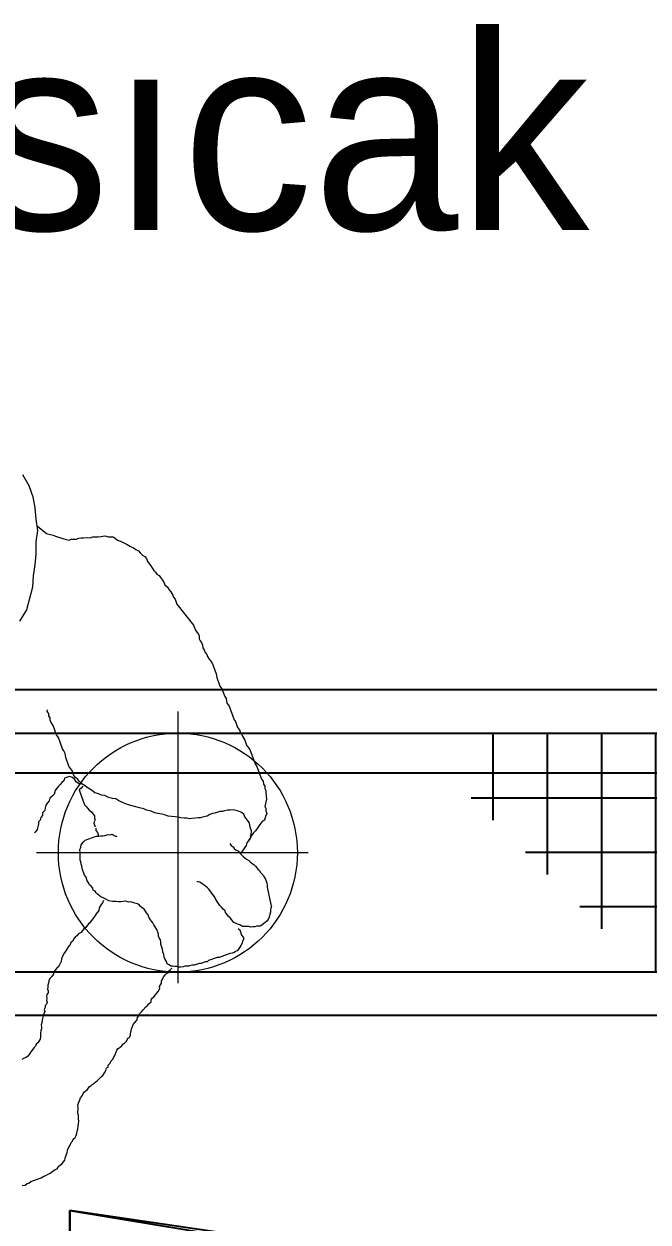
# Model space of a CAD drawing. Header units: centimetres. Extents: x 112015 to 133851, y 84304 to 98493.
# Drawn here: x 116431.8 to 116489.2, y 89193.5 to 89303.8 of the extents above; entities that cross this region are included whole.
import ezdxf
from ezdxf.enums import TextEntityAlignment as Align

# ---------------------------------------------------------------- set-up
doc = ezdxf.new("R2010")
doc.units = ezdxf.units.CM
doc.header["$LTSCALE"] = 100
doc.header["$MEASUREMENT"] = 0
doc.linetypes.add('DASHED2', pattern=[0.375, 0.25, -0.125])
doc.layers.get('0').update_dxf_attribs({"linetype": 'CONTINUOUS'})
for name, color, linetype, lineweight in [('BİMS', 1, 'CONTINUOUS', 25), ('ekp-insan', 251, 'CONTINUOUS', 15), ('NO', 7, 'CONTINUOUS', 30), ('yerizg-a', 7, 'CONTINUOUS', 15), ('yerizg-b', 7, 'CONTINUOUS', 9)]:
    doc.layers.add(name, color=color, linetype=linetype, lineweight=lineweight)
for name, color, linetype in [('BL-A', 1, 'CONTINUOUS'), ('SOĞUK ODA PANELİ', 4, 'CONTINUOUS'), ('sıhhi tesisat', 162, 'CONTINUOUS')]:
    doc.layers.add(name, color=color, linetype=linetype)
doc.styles.add('romans', font='romans.shx', dxfattribs={"width": 0.8})
doc.styles.add('TAKSİM', font='GOTHIC.TTF', dxfattribs={"height": 20})

# ---------------------------------------------------------------- blocks, each defined once
blk = doc.blocks.new('Y-SIFON')
at = {"layer": 'yerizg-a', "color": 0, "linetype": 'Continuous'}
blk.add_circle((0, 0), 11, dxfattribs=at)
at = {"layer": 'yerizg-b', "color": 0, "linetype": 'DASHED2'}
for points in [[(0, 13), (0, -13)], [(-13, 0), (13, 0)]]:
    blk.add_lwpolyline(points, dxfattribs=at)
blk = doc.blocks.new('120')
at = {"layer": 'sıhhi tesisat'}
for p, q in [((16088.22, 16465.14), (16088.22, 16435.14)), ((16093.22, 16465.14), (16093.22, 16442.14)), ((16098.22, 16465.14), (16098.22, 16447.14)), ((16082.22, 16459.14), (16104.22, 16459.14)), ((16104.22, 16454.14), (16082.22, 16454.14)), ((16082.22, 16449.14), (16100.22, 16449.14)), ((16082.22, 16444.14), (16095.22, 16444.14)), ((16082.22, 16439.14), (16090.22, 16439.14)), ((16098.22, 16353.14), (16098.22, 16381.14)), ((16104.22, 16379.14), (16096.22, 16379.14)), ((16093.22, 16353.14), (16093.22, 16376.14)), ((16104.22, 16374.14), (16091.22, 16374.14)), ((16088.22, 16353.14), (16088.22, 16371.14)), ((16104.22, 16369.14), (16086.22, 16369.14)), ((16082.22, 16364.14), (16104.22, 16364.14)), ((16104.22, 16359.14), (16082.22, 16359.14))]:
    blk.add_line(p, q, dxfattribs=at)
for points in [[(16108.22, 16469.14), (16108.22, 16349.14), (16078.22, 16349.14), (16078.22, 16469.14)], [(16104.22, 16465.14), (16104.22, 16353.14), (16082.22, 16353.14), (16082.22, 16465.14)]]:
    blk.add_lwpolyline(points, close=True, dxfattribs=at)
at = {"layer": 'sıhhi tesisat', "rotation": 270}
blk.add_blockref('Y-SIFON', (16093.22, 16408.14), dxfattribs=at)
at = {"layer": 'sıhhi tesisat', "style": 'romans', "width": 0.8}
blk.add_attdef('YRNO', text='', height=10, rotation=270, dxfattribs=at).set_placement((16068.22, 16366.14), align=Align.MIDDLE)
blk = doc.blocks.new('İNSAN-1')
for p, q in [((-13.81, 26.48), (-14.38, 25.47)), ((-14.38, 25.47), (-14.75, 24.41)), ((-14.75, 24.41), (-14.95, 23.4)), ((-14.95, 23.4), (-15.03, 22.38)), ((-15.03, 22.38), (-15.19, 21.32)), ((-16.74, 20.82), (-16.02, 21.03)), ((-16.02, 21.03), (-15.17, 21.69)), ((-15.19, 21.32), (-15.03, 20.27)), ((-23.75, 19.85), (-24.02, 19.72)), ((-23.45, 20.04), (-23.75, 19.85)), ((-23.19, 20.16), (-23.45, 20.04)), ((-22.83, 20.33), (-23.19, 20.16)), ((-22.56, 20.45), (-22.83, 20.33)), ((-22.35, 20.6), (-22.56, 20.45)), ((-22.15, 20.75), (-22.35, 20.6)), ((-21.93, 20.74), (-22.15, 20.75)), ((-21.71, 20.74), (-21.93, 20.74)), ((-21.37, 20.84), (-21.71, 20.74)), ((-21.02, 20.78), (-21.37, 20.84)), ((-20.73, 20.75), (-21.02, 20.78)), ((-20.51, 20.74), (-20.73, 20.75)), ((-20.29, 20.74), (-20.51, 20.74)), ((-20.03, 20.64), (-20.29, 20.74)), ((-19.72, 20.67), (-20.03, 20.64)), ((-19.43, 20.64), (-19.72, 20.67)), ((-19.21, 20.64), (-19.43, 20.64)), ((-18.99, 20.63), (-19.21, 20.64)), ((-18.73, 20.53), (-18.99, 20.63)), ((-18.51, 20.53), (-18.73, 20.53)), ((-18.28, 20.52), (-18.51, 20.53)), ((-18.09, 20.45), (-18.28, 20.52)), ((-17.84, 20.51), (-18.09, 20.45)), ((-17.6, 20.56), (-17.84, 20.51)), ((-16.75, 20.82), (-17.6, 20.56)), ((-15.03, 20.27), (-15.03, 19.17)), ((-25.06, 18.92), (-25.2, 18.74)), ((-24.86, 19.06), (-25.06, 18.92)), ((-24.63, 19.28), (-24.86, 19.06)), ((-24.49, 19.45), (-24.63, 19.28)), ((-24.22, 19.58), (-24.49, 19.45)), ((-24.02, 19.72), (-24.22, 19.58)), ((-15.03, 19.17), (-14.95, 18.16)), ((-25.9, 17.66), (-26.03, 17.49)), ((-25.76, 17.83), (-25.9, 17.66)), ((-25.6, 18.07), (-25.76, 17.83)), ((-25.43, 18.31), (-25.6, 18.07)), ((-25.3, 18.48), (-25.43, 18.31)), ((-25.2, 18.74), (-25.3, 18.48)), ((-14.95, 18.16), (-14.79, 17.14)), ((-26.68, 16.75), (-26.84, 16.52)), ((-26.51, 16.99), (-26.68, 16.75)), ((-26.38, 17.17), (-26.51, 16.99)), ((-26.17, 17.31), (-26.38, 17.17)), ((-26.03, 17.49), (-26.17, 17.31)), ((-14.79, 17.14), (-14.71, 16.12)), ((-27.44, 15.69), (-27.63, 15.39)), ((-27.3, 15.87), (-27.44, 15.69)), ((-27.14, 16.11), (-27.3, 15.87)), ((-26.91, 16.32), (-27.14, 16.11)), ((-26.84, 16.52), (-26.91, 16.32)), ((-14.71, 16.12), (-14.46, 15.07)), ((-28.01, 14.56), (-29.55, 12.6)), ((-27.84, 15.02), (-28.01, 14.56)), ((-27.7, 15.19), (-27.84, 15.02)), ((-27.63, 15.39), (-27.7, 15.19)), ((-14.46, 15.07), (-14.18, 14.01)), ((-14.18, 14.01), (-13.53, 12.99)), ((-29.72, 12.14), (-29.86, 11.97)), ((-29.55, 12.6), (-29.72, 12.14)), ((-30.15, 11.18), (-30.28, 11.01)), ((-30.07, 11.37), (-30.15, 11.18)), ((-29.99, 11.79), (-30.07, 11.6)), ((-30.07, 11.6), (-30.07, 11.37)), ((-29.86, 11.97), (-29.99, 11.79)), ((-30.62, 10.09), (-30.76, 9.91)), ((-30.52, 10.35), (-30.62, 10.09)), ((-30.39, 10.52), (-30.52, 10.35)), ((-30.36, 10.81), (-30.39, 10.52)), ((-30.28, 11.01), (-30.36, 10.81)), ((-31.29, 9.07), (-31.63, 8.15)), ((-31.13, 9.31), (-31.29, 9.07)), ((-30.99, 9.48), (-31.13, 9.31)), ((-30.83, 9.72), (-30.99, 9.48)), ((-30.76, 9.91), (-30.83, 9.72)), ((-31.69, 7.8), (-31.98, 7.01)), ((-31.63, 8.15), (-31.69, 7.8)), ((-32.14, 6.77), (-32.41, 6.05)), ((-31.98, 7.01), (-32.14, 6.77)), ((-32.57, 5.59), (-32.65, 5.39)), ((-32.54, 5.88), (-32.57, 5.59)), ((-32.41, 6.05), (-32.54, 5.88)), ((-32.81, 5.16), (-33.27, 3.91)), ((-32.65, 5.39), (-32.81, 5.16)), ((-16.22, 4.26), (-16.21, 4.48)), ((-16.21, 4.48), (-16.07, 4.66)), ((-16.07, 4.66), (-16.09, 4.81)), ((-33.41, 3.74), (-33.6, 3.21)), ((-33.27, 3.91), (-33.41, 3.74)), ((-16.94, 2.52), (-16.62, 3.37)), ((-16.62, 3.37), (-16.44, 3.67)), ((-16.44, 3.67), (-16.36, 3.87)), ((-16.36, 4.09), (-16.22, 4.26)), ((-16.36, 3.87), (-16.36, 4.09)), ((-34.07, 2.34), (-34.26, 2.04)), ((-34, 2.54), (-34.07, 2.34)), ((-33.86, 2.71), (-34, 2.54)), ((-33.76, 2.97), (-33.86, 2.71)), ((-33.6, 3.21), (-33.76, 2.97)), ((-17.49, 1.23), (-17.1, 2.28)), ((-17.1, 2.28), (-16.94, 2.52)), ((-34.72, 1.17), (-35.21, -0.14)), ((-34.59, 1.34), (-34.72, 1.17)), ((-34.42, 1.58), (-34.59, 1.34)), ((-34.26, 2.04), (-34.42, 1.58)), ((-17.62, 1.06), (-17.49, 1.23)), ((-18.06, -0.35), (-17.78, 0.44)), ((-17.78, 0.44), (-17.72, 0.79)), ((-17.72, 0.79), (-17.62, 1.06)), ((-35.37, -0.38), (-35.8, -1.56)), ((-35.21, -0.14), (-35.37, -0.38)), ((-18.53, -1.22), (-18.37, -0.76)), ((-18.37, -0.76), (-18.23, -0.58)), ((-18.23, -0.58), (-18.06, -0.35)), ((-36.11, -2.19), (-36.12, -2.42)), ((-35.97, -2.02), (-36.11, -2.19)), ((-35.94, -1.74), (-35.97, -2.02)), ((-35.8, -1.56), (-35.94, -1.74)), ((-19.76, -2.33), (-19.56, -2.18)), ((-19.56, -2.18), (-19.27, -1.99)), ((-19.34, -2.19), (-19.19, -2.39)), ((-19.27, -1.99), (-19.04, -1.78)), ((-19.2, -2.01), (-18.96, -1.96)), ((-19.04, -1.78), (-18.9, -1.6)), ((-18.96, -1.96), (-18.75, -1.81)), ((-18.9, -1.6), (-18.67, -1.39)), ((-18.75, -1.81), (-18.59, -1.57)), ((-18.67, -1.39), (-18.53, -1.22)), ((-18.59, -1.57), (-18.39, -1.42)), ((-18.39, -1.42), (-18.12, -1.3)), ((-18.12, -1.3), (-17.66, -1.46)), ((-17.66, -1.46), (-17.6, -1.71)), ((-17.6, -1.71), (-17.43, -1.85)), ((-17.43, -1.85), (-17.28, -2.05)), ((-17.28, -2.05), (-17.1, -2.19)), ((-17.1, -2.19), (-16.96, -2.39)), ((-36.23, -3.12), (-36.26, -3.41)), ((-36.2, -2.83), (-36.23, -3.12)), ((-36.19, -2.61), (-36.2, -2.83)), ((-36.12, -2.42), (-36.19, -2.61)), ((-22.07, -3.34), (-21.65, -3.2)), ((-21.65, -3.2), (-21.38, -3.07)), ((-21.38, -3.07), (-21.07, -3.04)), ((-21.07, -3.04), (-20.8, -2.92)), ((-20.8, -2.92), (-20.46, -2.81)), ((-20.46, -2.81), (-20.26, -2.67)), ((-20.26, -2.67), (-20.06, -2.52)), ((-20.06, -2.52), (-19.76, -2.33)), ((-19.02, -2.53), (-19.52, -3.91)), ((-19.19, -2.39), (-19.02, -2.53)), ((-16.96, -2.39), (-16.81, -2.6)), ((-16.81, -2.6), (-16.71, -2.93)), ((-16.71, -2.93), (-16.49, -3.16)), ((-16.49, -3.16), (-16.32, -3.3)), ((-16.32, -3.3), (-16.26, -3.54)), ((-36.26, -3.41), (-36.18, -3.81)), ((-36.12, -4.05), (-36.2, -4.25)), ((-36.2, -4.25), (-36.2, -4.47)), ((-36.18, -3.81), (-36.12, -4.05)), ((-33.44, -4.45), (-33.19, -4.39)), ((-33.19, -4.39), (-32.91, -4.42)), ((-25.23, -4.41), (-24.96, -4.29)), ((-24.96, -4.29), (-24.56, -4.21)), ((-24.56, -4.21), (-24.22, -4.11)), ((-24.22, -4.11), (-23.89, -4.01)), ((-23.89, -4.01), (-23.55, -3.91)), ((-23.55, -3.91), (-23.22, -3.81)), ((-23.22, -3.81), (-22.95, -3.69)), ((-22.95, -3.69), (-22.68, -3.56)), ((-22.68, -3.56), (-22.38, -3.37)), ((-22.38, -3.37), (-22.07, -3.34)), ((-19.8, -4.25), (-19.94, -4.42)), ((-19.66, -4.08), (-19.8, -4.25)), ((-19.52, -3.91), (-19.66, -4.08)), ((-16.26, -3.54), (-16.11, -3.75)), ((-16.11, -3.75), (-15.96, -3.95)), ((-15.96, -3.95), (-15.9, -4.2)), ((-15.9, -4.2), (-15.85, -4.44)), ((-36.2, -4.47), (-36.3, -4.73)), ((-36.3, -4.73), (-36.18, -5)), ((-36.18, -5), (-36.08, -5.34)), ((-36.08, -5.34), (-35.88, -5.41)), ((-35.88, -5.41), (-35.73, -5.61)), ((-34.67, -5.56), (-34.5, -5.32)), ((-34.5, -5.32), (-34.37, -5.15)), ((-34.37, -5.15), (-34.23, -4.97)), ((-34.23, -4.97), (-34.16, -4.78)), ((-34.16, -4.78), (-33.95, -4.63)), ((-33.95, -4.63), (-33.68, -4.5)), ((-33.68, -4.5), (-33.44, -4.45)), ((-32.91, -4.42), (-32.68, -4.42)), ((-32.68, -4.42), (-32.4, -4.46)), ((-32.4, -4.46), (-32.2, -4.53)), ((-32.2, -4.53), (-31.98, -4.54)), ((-31.98, -4.54), (-31.52, -4.7)), ((-31.52, -4.7), (-31.3, -4.71)), ((-31.3, -4.71), (-31.04, -4.81)), ((-31.04, -4.81), (-30.8, -4.97)), ((-30.8, -4.97), (-30.38, -5.05)), ((-30.38, -5.05), (-30.18, -5.12)), ((-30.18, -5.12), (-29.96, -5.13)), ((-29.96, -5.13), (-29.74, -5.14)), ((-29.74, -5.14), (-29.39, -5.19)), ((-29.39, -5.19), (-29.17, -5.2)), ((-29.17, -5.2), (-28.92, -5.14)), ((-28.92, -5.14), (-28.7, -5.15)), ((-28.7, -5.15), (-28.39, -5.11)), ((-28.39, -5.11), (-28.15, -5.05)), ((-28.15, -5.05), (-27.21, -4.95)), ((-27.21, -4.95), (-26.88, -4.85)), ((-26.88, -4.85), (-26.63, -4.79)), ((-26.63, -4.79), (-26.23, -4.71)), ((-26.23, -4.71), (-25.99, -4.66)), ((-25.99, -4.66), (-25.63, -4.49)), ((-25.63, -4.49), (-25.23, -4.41)), ((-20.43, -5.14), (-20.5, -5.34)), ((-20.42, -4.92), (-20.43, -5.14)), ((-20.43, -5.36), (-20.37, -5.6)), ((-20.28, -4.74), (-20.42, -4.92)), ((-20.14, -4.57), (-20.28, -4.74)), ((-19.94, -4.42), (-20.14, -4.57)), ((-15.85, -4.44), (-15.63, -4.67)), ((-15.63, -4.67), (-15.64, -4.89)), ((-15.64, -4.89), (-15.49, -5.09)), ((-15.49, -5.09), (-15.43, -5.34)), ((-15.43, -5.34), (-15.26, -5.48)), ((-15.26, -5.48), (-15.26, -5.7)), ((-35.73, -5.61), (-35.58, -5.82)), ((-35.58, -5.82), (-35.39, -6.11)), ((-35.39, -6.11), (-35.24, -6.31)), ((-35.24, -6.31), (-35.03, -6.54)), ((-35.03, -6.54), (-34.88, -6.75)), ((-34.87, -6.3), (-34.75, -5.98)), ((-34.86, -6.68), (-34.87, -6.3)), ((-34.75, -5.98), (-34.74, -5.75)), ((-34.74, -5.75), (-34.67, -5.56)), ((-20.69, -6.46), (-20.76, -6.65)), ((-20.55, -6.28), (-20.69, -6.46)), ((-20.54, -6.06), (-20.55, -6.28)), ((-20.37, -5.6), (-20.49, -5.93)), ((-15.26, -5.7), (-15.21, -5.94)), ((-15.21, -5.94), (-15.15, -6.19)), ((-15.15, -6.19), (-15, -6.39)), ((-15, -6.39), (-14.89, -6.51)), ((-34.88, -6.75), (-34.76, -7.01)), ((-34.76, -7.01), (-34.86, -6.68)), ((-34.76, -7.01), (-34.61, -7.22)), ((-34.61, -7.22), (-34.76, -7.01)), ((-34.61, -7.22), (-34.46, -7.42)), ((-34.46, -7.42), (-34.4, -7.67)), ((-34.4, -7.67), (-34.25, -7.87)), ((-33.02, -7.67), (-33.18, -7.79)), ((-32.89, -7.48), (-33.02, -7.67)), ((-22.46, -6.83), (-22.52, -6.81)), ((-22.25, -6.73), (-22.46, -6.83)), ((-22.04, -6.63), (-22.25, -6.73)), ((-21.88, -6.69), (-22.04, -6.63)), ((-21.69, -6.64), (-21.88, -6.69)), ((-21.37, -6.75), (-21.69, -6.64)), ((-21.2, -6.76), (-21.37, -6.75)), ((-20.97, -6.78), (-21.2, -6.76)), ((-20.74, -6.81), (-20.97, -6.78)), ((-20.76, -6.65), (-20.77, -6.88)), ((-20.77, -6.88), (-20.74, -6.81)), ((-20.57, -6.81), (-20.74, -6.81)), ((-19.58, -7.18), (-20.57, -6.81)), ((-19.44, -7.29), (-19.58, -7.18)), ((-19.32, -7.45), (-19.44, -7.29)), ((-19.2, -7.61), (-19.32, -7.45)), ((-19.16, -7.81), (-19.2, -7.61)), ((-34.26, -8.81), (-34.42, -8.93)), ((-34.1, -8.69), (-34.26, -8.81)), ((-34.25, -7.87), (-34.1, -8.07)), ((-34.1, -8.07), (-33.95, -8.28)), ((-33.99, -8.56), (-34.1, -8.69)), ((-33.88, -8.42), (-33.99, -8.56)), ((-33.95, -8.28), (-33.91, -8.37)), ((-33.77, -8.28), (-33.88, -8.42)), ((-33.66, -8.15), (-33.77, -8.28)), ((-33.45, -8.05), (-33.66, -8.15)), ((-33.29, -7.93), (-33.45, -8.05)), ((-33.18, -7.79), (-33.29, -7.93)), ((-19.08, -8.07), (-19.16, -7.81)), ((-19.12, -8.83), (-19.11, -8.48)), ((-19.11, -8.48), (-19.1, -8.3)), ((-19.1, -8.3), (-19.08, -8.07)), ((-35.47, -9.85), (-35.63, -9.96)), ((-35.36, -9.71), (-35.47, -9.85)), ((-35.25, -9.57), (-35.36, -9.71)), ((-35.14, -9.43), (-35.25, -9.57)), ((-34.91, -9.28), (-35.14, -9.43)), ((-34.75, -9.17), (-34.91, -9.28)), ((-34.64, -9.03), (-34.75, -9.17)), ((-34.42, -8.93), (-34.64, -9.03)), ((-19.52, -10.39), (-19.29, -9.77)), ((-19.29, -9.77), (-19.26, -9.54)), ((-19.26, -9.54), (-19.21, -9.39)), ((-19.21, -9.39), (-19.18, -9.16)), ((-19.18, -9.16), (-19.12, -9)), ((-19.12, -9), (-19.12, -8.83)), ((-36.17, -10.77), (-36.3, -11.14)), ((-36.04, -10.58), (-36.17, -10.77)), ((-35.98, -10.43), (-36.04, -10.58)), ((-35.87, -10.29), (-35.98, -10.43)), ((-35.69, -10.12), (-35.87, -10.29)), ((-35.63, -9.96), (-35.69, -10.12)), ((-30.12, -11.05), (-29.92, -11)), ((-29.92, -11), (-29.9, -10.95)), ((-19.91, -11.14), (-19.76, -10.9)), ((-19.76, -10.9), (-19.65, -10.58)), ((-19.65, -10.58), (-19.52, -10.39)), ((-36.31, -11.49), (-36.66, -13.08)), ((-36.3, -11.14), (-36.31, -11.31)), ((-36.31, -11.31), (-36.31, -11.49)), ((-31.29, -12.15), (-31.16, -11.96)), ((-31.16, -11.96), (-30.94, -11.69)), ((-30.94, -11.69), (-30.83, -11.55)), ((-30.83, -11.55), (-30.67, -11.44)), ((-30.67, -11.44), (-30.51, -11.32)), ((-30.51, -11.32), (-30.35, -11.2)), ((-30.35, -11.2), (-30.12, -11.05)), ((-20.7, -12.15), (-20.59, -12.01)), ((-20.59, -12.01), (-20.48, -11.88)), ((-20.48, -11.88), (-20.31, -11.76)), ((-20.31, -11.76), (-20.26, -11.6)), ((-20.26, -11.6), (-20.13, -11.41)), ((-20.13, -11.41), (-19.97, -11.29)), ((-19.97, -11.29), (-19.91, -11.14)), ((-36.66, -13.08), (-36.72, -13.23)), ((-32.15, -13.37), (-31.97, -13.2)), ((-31.97, -13.2), (-31.84, -13.01)), ((-31.84, -13.01), (-31.72, -12.83)), ((-31.72, -12.83), (-31.59, -12.64)), ((-31.59, -12.64), (-31.53, -12.48)), ((-31.53, -12.48), (-31.4, -12.29)), ((-31.4, -12.29), (-31.29, -12.15)), ((-24.67, -13.29), (-24.56, -13.15)), ((-24.56, -13.15), (-24.4, -13.04)), ((-24.4, -13.04), (-24.13, -12.96)), ((-24.13, -12.96), (-23.93, -12.91)), ((-23.93, -12.91), (-23.74, -12.86)), ((-23.74, -12.86), (-23.56, -12.87)), ((-23.56, -12.87), (-23.3, -12.79)), ((-23.3, -12.79), (-23.07, -12.81)), ((-23.07, -12.81), (-22.84, -12.84)), ((-22.84, -12.84), (-22.62, -12.86)), ((-22.62, -12.86), (-22.42, -12.82)), ((-22.42, -12.82), (-22.25, -12.82)), ((-22.25, -12.82), (-22.07, -12.83)), ((-22.07, -12.83), (-21.75, -12.77)), ((-21.75, -12.77), (-21.52, -12.62)), ((-21.52, -12.62), (-21.23, -12.48)), ((-21.26, -12.71), (-21.16, -12.93)), ((-21.23, -12.48), (-21.02, -12.39)), ((-21.16, -12.93), (-21.04, -13.09)), ((-21.04, -13.09), (-20.86, -13.39)), ((-21.02, -12.39), (-20.86, -12.27)), ((-20.86, -12.27), (-20.7, -12.15)), ((-36.72, -13.23), (-36.67, -13.43)), ((-36.67, -13.43), (-36.63, -13.62)), ((-36.63, -13.62), (-36.63, -13.8)), ((-36.63, -13.8), (-36.58, -13.99)), ((-36.58, -13.99), (-36.5, -14.26)), ((-36.5, -14.26), (-36.41, -14.47)), ((-33.03, -14.47), (-32.92, -14.33)), ((-32.92, -14.33), (-32.74, -14.16)), ((-32.74, -14.16), (-32.61, -13.97)), ((-32.61, -13.97), (-32.5, -13.84)), ((-32.5, -13.84), (-32.45, -13.68)), ((-32.45, -13.68), (-32.26, -13.51)), ((-32.26, -13.51), (-32.15, -13.37)), ((-25.58, -14.49), (-25.43, -14.25)), ((-25.43, -14.25), (-25.36, -14.04)), ((-25.36, -14.04), (-25.23, -13.85)), ((-25.23, -13.85), (-25.12, -13.72)), ((-25.12, -13.72), (-24.99, -13.53)), ((-24.99, -13.53), (-24.83, -13.41)), ((-24.83, -13.41), (-24.67, -13.29)), ((-20.86, -13.39), (-20.83, -13.64)), ((-20.83, -13.64), (-20.59, -13.96)), ((-20.59, -13.96), (-20.48, -14.12)), ((-20.48, -14.12), (-20.36, -14.29)), ((-20.36, -14.29), (-20.24, -14.45)), ((-36.41, -14.47), (-36.29, -14.63)), ((-36.29, -14.63), (-36.15, -14.74)), ((-36.15, -14.74), (-36.01, -14.85)), ((-36.01, -14.85), (-35.82, -14.98)), ((-35.82, -14.98), (-35.69, -15.09)), ((-35.69, -15.09), (-35.51, -15.1)), ((-35.51, -15.1), (-35.34, -15.1)), ((-35.34, -15.1), (-35.18, -15.16)), ((-35.18, -15.16), (-35, -15.16)), ((-35, -15.16), (-34.83, -15.17)), ((-34.83, -15.17), (-34.63, -15.12)), ((-34.63, -15.12), (-34.46, -15.13)), ((-34.46, -15.13), (-34.28, -15.13)), ((-34.28, -15.13), (-34.04, -15.11)), ((-34.04, -15.11), (-33.87, -14.99)), ((-33.8, -15.43), (-33.97, -15.9)), ((-33.87, -14.99), (-33.68, -14.94)), ((-33.64, -15.31), (-33.8, -15.43)), ((-33.68, -14.94), (-33.47, -14.84)), ((-33.47, -14.84), (-33.25, -14.74)), ((-33.25, -14.74), (-33.14, -14.61)), ((-33.14, -14.61), (-33.03, -14.47)), ((-26.31, -15.82), (-26.16, -15.4)), ((-26.16, -15.4), (-26.01, -15.16)), ((-26.01, -15.16), (-25.88, -14.97)), ((-25.88, -14.97), (-25.8, -14.77)), ((-25.8, -14.77), (-25.69, -14.63)), ((-25.69, -14.63), (-25.58, -14.49)), ((-20.24, -14.45), (-20.12, -14.61)), ((-20.12, -14.61), (-20, -14.77)), ((-20, -14.77), (-19.87, -14.88)), ((-19.87, -14.88), (-19.63, -15.2)), ((-19.63, -15.2), (-19.44, -15.33)), ((-19.44, -15.33), (-19.32, -15.49)), ((-34.1, -16.09), (-34.16, -16.24)), ((-34.16, -16.24), (-34.06, -16.46)), ((-33.97, -15.9), (-34.1, -16.09)), ((-34.06, -16.46), (-34.01, -16.65)), ((-26.53, -16.57), (-26.5, -16.34)), ((-26.5, -16.34), (-26.37, -16.15)), ((-26.37, -16.15), (-26.31, -16)), ((-26.31, -16), (-26.31, -15.82)), ((-19.32, -15.49), (-19.21, -15.66)), ((-19.21, -15.66), (-18.96, -15.8)), ((-18.96, -15.8), (-18.79, -15.99)), ((-18.79, -15.99), (-18.66, -16.09)), ((-18.66, -16.09), (-18.49, -16.28)), ((-18.49, -16.28), (-18.44, -16.47)), ((-18.44, -16.47), (-18.25, -16.6)), ((-34.01, -16.65), (-33.91, -16.87)), ((-33.91, -16.87), (-33.8, -17.03)), ((-33.8, -17.03), (-33.68, -17.19)), ((-33.68, -17.19), (-33.56, -17.35)), ((-33.56, -17.35), (-33.4, -17.41)), ((-33.4, -17.41), (-33.27, -17.52)), ((-33.27, -17.52), (-33.11, -17.58)), ((-33.11, -17.58), (-32.88, -17.6)), ((-32.88, -17.6), (-31.89, -17.97)), ((-26.82, -17.7), (-26.73, -17.44)), ((-26.73, -17.44), (-26.7, -17.21)), ((-26.7, -17.21), (-26.53, -16.75)), ((-26.53, -16.75), (-26.53, -16.57)), ((-18.25, -16.6), (-18.17, -16.87)), ((-18.17, -16.87), (-18.03, -16.97)), ((-18.03, -16.97), (-17.73, -17.44)), ((-17.73, -17.44), (-17.58, -17.67)), ((-31.89, -17.97), (-31.72, -17.97)), ((-31.72, -17.97), (-30.93, -18.26)), ((-30.93, -18.26), (-30.8, -18.37)), ((-30.8, -18.37), (-30.62, -18.37)), ((-30.62, -18.37), (-30.26, -18.51)), ((-30.26, -18.51), (-30.08, -18.51)), ((-30.08, -18.51), (-29.61, -18.69)), ((-29.61, -18.69), (-29.44, -18.69)), ((-29.44, -18.69), (-29.26, -18.7)), ((-29.26, -18.7), (-29.11, -18.76)), ((-27.45, -18.77), (-27.29, -18.65)), ((-27.29, -18.65), (-27.13, -18.54)), ((-27.13, -18.54), (-27.05, -18.33)), ((-27.05, -18.33), (-26.92, -18.14)), ((-26.92, -18.14), (-26.85, -17.93)), ((-26.85, -17.93), (-26.82, -17.7)), ((-17.58, -17.67), (-17.48, -17.89)), ((-17.48, -17.89), (-17.38, -18.1)), ((-17.38, -18.1), (-17.36, -18.35)), ((-17.36, -18.35), (-17.22, -18.63)), ((-17.22, -18.63), (-17.07, -18.87)), ((-29.11, -18.76), (-28.93, -18.76)), ((-28.93, -18.76), (-28.75, -18.77)), ((-28.75, -18.77), (-28.6, -18.82)), ((-28.6, -18.82), (-28.37, -18.85)), ((-28.37, -18.85), (-28.19, -18.85)), ((-28.19, -18.85), (-28, -18.81)), ((-28, -18.81), (-27.82, -18.81)), ((-27.82, -18.81), (-27.63, -18.77)), ((-27.63, -18.77), (-27.45, -18.77)), ((-27.53, -18.98), (-27.58, -18.96)), ((-27.39, -19.09), (-27.53, -18.98)), ((-27.26, -19.2), (-27.39, -19.09)), ((-27.21, -19.39), (-27.26, -19.2)), ((-27.05, -19.45), (-27.21, -19.39)), ((-26.92, -19.56), (-27.05, -19.45)), ((-26.8, -19.72), (-26.92, -19.56)), ((-26.7, -19.94), (-26.8, -19.72)), ((-17.07, -18.87), (-16.94, -18.98)), ((-16.94, -18.98), (-16.82, -19.14)), ((-16.82, -19.14), (-16.7, -19.3)), ((-16.7, -19.3), (-16.65, -19.49)), ((-16.65, -19.49), (-16.5, -19.73)), ((-16.5, -19.73), (-16.33, -19.91)), ((-26.6, -20.15), (-26.7, -19.94)), ((-26.61, -20.33), (-26.6, -20.15)), ((-26.42, -20.63), (-26.61, -20.33)), ((-26.43, -20.81), (-26.42, -20.63)), ((-26.3, -21.09), (-26.43, -20.81)), ((-16.33, -19.91), (-16.23, -20.12)), ((-16.23, -20.12), (-16.19, -20.32)), ((-16.19, -20.32), (-16.14, -20.51)), ((-16.1, -20.88), (-16.16, -21.04)), ((-16.14, -20.51), (-16.14, -20.69)), ((-16.14, -20.69), (-16.1, -20.88)), ((-25.89, -21.6), (-26.3, -21.09)), ((-25.75, -21.7), (-25.89, -21.6)), ((-25.63, -21.87), (-25.75, -21.7)), ((-25.64, -22.04), (-25.63, -21.87)), ((-25.42, -22.24), (-25.64, -22.04)), ((-16.16, -21.04), (-16.16, -21.21)), ((-16.16, -21.21), (-16.04, -21.37)), ((-16.01, -21.92), (-16.06, -22.08)), ((-16, -21.57), (-16.05, -21.73)), ((-16.05, -21.73), (-16.01, -21.92)), ((-16.04, -21.37), (-16, -21.57)), ((-25.3, -22.4), (-25.42, -22.24)), ((-25.16, -22.51), (-25.3, -22.4)), ((-24.91, -22.78), (-25.16, -22.51)), ((-24.74, -22.97), (-24.91, -22.78)), ((-24.57, -23.15), (-24.74, -22.97)), ((-24.52, -23.34), (-24.57, -23.15)), ((-16.06, -22.08), (-16.02, -22.27)), ((-16.02, -22.27), (-15.88, -22.38)), ((-15.88, -22.38), (-15.89, -22.56)), ((-15.89, -22.56), (-15.79, -22.77)), ((-15.79, -22.77), (-15.85, -22.93)), ((-15.85, -22.93), (-15.75, -23.14)), ((-15.75, -23.14), (-15.7, -23.34)), ((-24.4, -23.5), (-24.52, -23.34)), ((-24.36, -23.7), (-24.4, -23.5)), ((-24.15, -23.95), (-24.36, -23.7)), ((-23.98, -24.13), (-24.15, -23.95)), ((-23.94, -24.33), (-23.98, -24.13)), ((-15.7, -23.34), (-15.61, -23.72)), ((-15.61, -23.72), (-15.58, -23.97)), ((-15.58, -23.97), (-15.53, -24.17)), ((-15.53, -24.17), (-15.54, -24.34)), ((-23.84, -24.54), (-23.94, -24.33)), ((-23.79, -24.73), (-23.84, -24.54)), ((-23.74, -24.93), (-23.79, -24.73)), ((-23.75, -25.1), (-23.74, -24.93)), ((-23.65, -25.32), (-23.75, -25.1)), ((-23.49, -25.38), (-23.65, -25.32)), ((-15.54, -24.34), (-15.54, -24.52)), ((-15.54, -24.52), (-15.5, -24.71)), ((-15.5, -24.71), (-15.45, -24.91)), ((-15.45, -25.08), (-15.46, -25.26)), ((-15.46, -25.26), (-15.43, -25.5)), ((-15.45, -24.91), (-15.45, -25.08)), ((-23.36, -25.66), (-23.49, -25.38)), ((-23.19, -25.84), (-23.36, -25.66)), ((-23.05, -25.95), (-23.19, -25.84)), ((-22.94, -26.11), (-23.05, -25.95)), ((-22.8, -26.22), (-22.94, -26.11)), ((-22.61, -26.35), (-22.8, -26.22)), ((-22.49, -26.51), (-22.61, -26.35)), ((-15.43, -25.5), (-15.2, -25.83)), ((-15.2, -25.83), (-15.06, -25.94)), ((-15.06, -25.94), (-15.01, -26.13)), ((-15.01, -26.13), (-14.88, -26.24)), ((-14.88, -26.24), (-14.76, -26.4)), ((-14.76, -26.4), (-14.52, -26.73)), ((-22.39, -26.73), (-22.49, -26.51)), ((-22.31, -26.99), (-22.39, -26.73)), ((-22.2, -27.15), (-22.31, -26.99)), ((-22.1, -27.37), (-22.2, -27.15)), ((-21.96, -27.48), (-22.1, -27.37)), ((-21.86, -27.69), (-21.96, -27.48)), ((-14.52, -26.73), (-14.4, -26.89)), ((-14.4, -26.89), (-14.29, -27.05)), ((-14.29, -27.05), (-14.15, -27.16)), ((-14.15, -27.16), (-13.94, -27.24)), ((-13.94, -27.24), (-13.75, -27.37)), ((-21.69, -27.87), (-21.86, -27.69)), ((-21.7, -28.05), (-21.69, -27.87)), ((-21.54, -28.11), (-21.7, -28.05)), ((-21.46, -28.37), (-21.54, -28.11)), ((-21.36, -28.59), (-21.46, -28.37)), ((-21.21, -28.82), (-21.36, -28.59)), ((-21.07, -28.93), (-21.21, -28.82)), ((-20.9, -29.11), (-21.07, -28.93)), ((-20.68, -29.31), (-20.9, -29.11)), ((-20.54, -29.42), (-20.68, -29.31)), ((-20.41, -29.53), (-20.54, -29.42)), ((-20.22, -29.66), (-20.41, -29.53)), ((-20.08, -29.77), (-20.22, -29.66)), ((-19.94, -29.88), (-20.08, -29.77)), ((-19.79, -30.11), (-19.94, -29.88)), ((-19.65, -30.22), (-19.79, -30.11)), ((-19.52, -30.33), (-19.65, -30.22)), ((-19.4, -30.49), (-19.52, -30.33)), ((-19.3, -30.71), (-19.4, -30.49)), ((-19.13, -30.89), (-19.3, -30.71)), ((-19.08, -31.08), (-19.13, -30.89)), ((-18.98, -31.29), (-19.08, -31.08)), ((-18.9, -31.56), (-18.98, -31.29)), ((-18.92, -31.91), (-18.91, -31.74)), ((-18.89, -32.16), (-18.92, -31.91)), ((-18.91, -31.74), (-18.9, -31.56)), ((-18.99, -33.07), (-18.94, -32.79)), ((-18.94, -33.26), (-18.99, -33.07)), ((-18.95, -32.49), (-18.89, -32.33)), ((-18.94, -32.79), (-18.95, -32.49)), ((-18.89, -32.33), (-18.89, -32.16)), ((-18.91, -33.51), (-18.94, -33.26)), ((-18.88, -33.76), (-18.91, -33.51)), ((-18.84, -33.95), (-18.88, -33.76)), ((-18.79, -34.15), (-18.84, -33.95)), ((-18.74, -34.34), (-18.79, -34.15)), ((-18.65, -34.55), (-18.74, -34.34)), ((-18.46, -34.68), (-18.65, -34.55)), ((-18.41, -34.88), (-18.46, -34.68)), ((-18.27, -34.99), (-18.41, -34.88)), ((-18.19, -35.25), (-18.27, -34.99)), ((-18.04, -35.49), (-18.19, -35.25)), ((-17.94, -35.7), (-18.04, -35.49)), ((-17.92, -35.95), (-17.94, -35.7)), ((-17.82, -36.16), (-17.92, -35.95)), ((-17.74, -36.43), (-17.82, -36.16)), ((-17.69, -36.62), (-17.74, -36.43)), ((-17.45, -36.94), (-17.69, -36.62)), ((-17.27, -37.07), (-17.45, -36.94)), ((-17.13, -37.18), (-17.27, -37.07)), ((-16.98, -37.42), (-17.13, -37.18)), ((-16.82, -37.47), (-16.98, -37.42)), ((-16.58, -37.62), (-16.82, -37.47)), ((-16.36, -37.82), (-16.58, -37.62)), ((-16.15, -37.9), (-16.36, -37.82)), ((-15.96, -38.03), (-16.15, -37.9)), ((-15.75, -38.1), (-15.96, -38.03)), ((-15.51, -38.25), (-15.75, -38.1)), ((-14.57, -38.6), (-15.51, -38.25)), ((-14.38, -38.73), (-14.57, -38.6)), ((-14.23, -38.78), (-14.38, -38.73)), ((-14.04, -38.91), (-14.23, -38.78)), ((-13.76, -38.96), (-14.04, -38.91))]:
    blk.add_line(p, q)
blk = doc.blocks.new('defv')
at = {"layer": 'BL-A', "linetype": 'Continuous'}
for points in [[(44998.12, 88859.83), (44995.12, 88841.83), (44993.12, 88825.83), (44989.43, 88825.93), (44990.04, 88859.83)], [(44998.12, 88859.83), (44990.04, 88859.83), (44989.43, 88825.93), (44993.12, 88825.83)]]:
    blk.add_lwpolyline(points, close=True, dxfattribs=at)
blk = doc.blocks.new('ef4rt')
at = {"layer": 'SOĞUK ODA PANELİ'}
blk.add_blockref('defv', (0, 0), dxfattribs=at)
at = {"layer": 'NO', "linetype": 'Continuous', "style": 'romans', "width": 0.8}
blk.add_attdef('NO', text='', height=10, rotation=180, dxfattribs=at).set_placement((44958.82, 88853.23), align=Align.MIDDLE)

msp = doc.modelspace()

# ---------------------------------------------------------------- linework, layer by layer
at = {"layer": 'BİMS'}
msp.add_lwpolyline([(116329.62, 89087.88), (116329.62, 89234.88), (116781.55, 89234.88), (116781.55, 89087.88)], close=True, dxfattribs=at)

# ---------------------------------------------------------------- block references
at = {"rotation": 90}
msp.add_blockref('120', (132854.1, 73134.31), dxfattribs=at)
at = {"layer": 'ekp-insan', "xscale": -1}
msp.add_blockref('İNSAN-1', (116417.86, 89235.85), dxfattribs=at)
at = {"layer": 'SOĞUK ODA PANELİ', "rotation": 90}
msp.add_blockref('ef4rt', (205295.86, 44196.49), dxfattribs=at)

# ---------------------------------------------------------------- texts
at = {"style": 'TAKSİM'}
msp.add_text('sıcak mutfak', height=18, dxfattribs=at).set_placement((116427.64, 89284.83))

doc.saveas('drawing.dxf')
